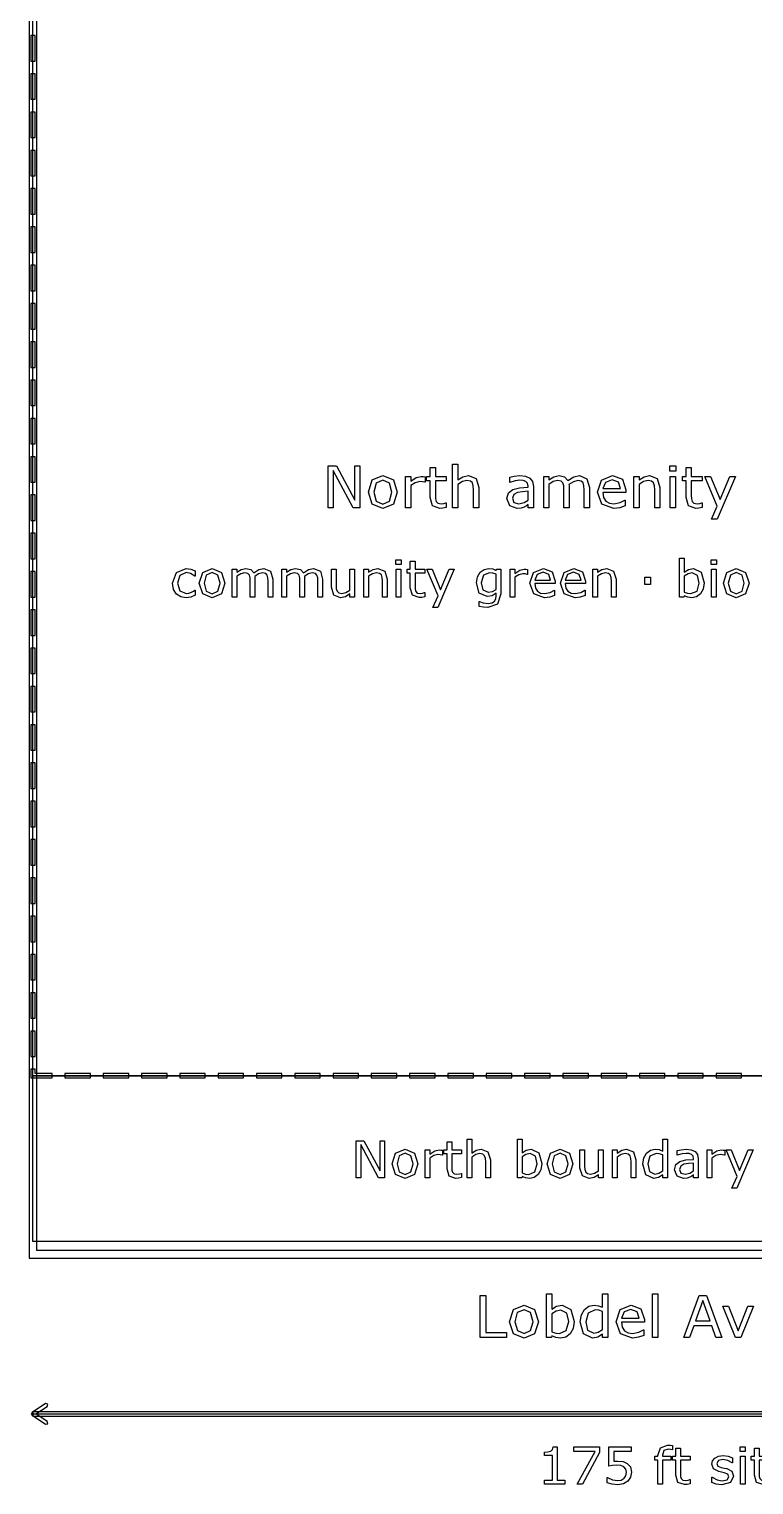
# Model space of a CAD drawing. Extents: x -17 to 192, y 167 to 459.
# Drawn here: x 4.6 to 34.6, y 314 to 374.4 of the extents above; entities that cross this region are included whole.
import ezdxf

# ---------------------------------------------------------------- set-up
doc = ezdxf.new("R2010")
doc.units = 0
doc.header["$MEASUREMENT"] = 0
doc.layers.add('Layer 1', color=7, linetype='Continuous')

msp = doc.modelspace()

# ---------------------------------------------------------------- linework, layer by layer
at = {"layer": 'Layer 1', "color": 7}
for points in [[(4.603848, 443.071168), (4.603848, 323.426942), (64.187733, 323.426942), (64.187733, 443.071168), (4.603848, 443.071168)], [(4.92114, 442.753876), (63.870439, 442.753876), (63.870439, 323.744236), (4.92114, 323.744236), (4.92114, 442.753876)], [(4.762494, 375.179274), (64.029086, 375.179274), (64.029086, 330.993913), (4.762494, 330.993913), (4.762494, 375.179274)], [(20.025626, 352.185358), (19.806518, 352.185358), (19.806518, 352.386896), (20.025626, 352.386896), (20.025626, 352.185358)], [(4.669993, 331.258496), (4.669993, 330.901412), (5.556243, 330.901412), (5.556243, 331.086414), (4.854995, 331.086414), (4.854995, 331.258496), (4.669993, 331.258496)]]:
    msp.add_lwpolyline(points, close=True, dxfattribs=at)
for points in [[(4.669993, 374.120942), (4.669993, 373.06261), (4.854995, 373.06261), (4.854995, 374.120942), (4.669993, 374.120942)], [(4.669993, 372.533444), (4.669993, 371.475112), (4.854995, 371.475112), (4.854995, 372.533444), (4.669993, 372.533444)], [(4.669993, 370.945946), (4.669993, 369.887614), (4.854995, 369.887614), (4.854995, 370.945946), (4.669993, 370.945946)], [(4.669993, 369.358448), (4.669993, 368.300116), (4.854995, 368.300116), (4.854995, 369.358448), (4.669993, 369.358448)], [(4.669993, 367.77095), (4.669993, 366.712618), (4.854995, 366.712618), (4.854995, 367.77095), (4.669993, 367.77095)], [(4.669993, 366.183452), (4.669993, 365.12512), (4.854995, 365.12512), (4.854995, 366.183452), (4.669993, 366.183452)], [(4.669993, 364.595954), (4.669993, 363.537622), (4.854995, 363.537622), (4.854995, 364.595954), (4.669993, 364.595954)], [(4.669993, 363.008456), (4.669993, 361.950124), (4.854995, 361.950124), (4.854995, 363.008456), (4.669993, 363.008456)], [(4.669993, 361.420958), (4.669993, 360.362626), (4.854995, 360.362626), (4.854995, 361.420958), (4.669993, 361.420958)], [(4.669993, 359.83346), (4.669993, 358.775128), (4.854995, 358.775128), (4.854995, 359.83346), (4.669993, 359.83346)], [(4.669993, 358.245962), (4.669993, 357.18763), (4.854995, 357.18763), (4.854995, 358.245962), (4.669993, 358.245962)], [(4.669993, 356.658464), (4.669993, 355.600132), (4.854995, 355.600132), (4.854995, 356.658464), (4.669993, 356.658464)], [(18.311908, 354.5418), (18.027042, 354.5418), (17.206163, 356.090542), (17.206163, 354.5418), (16.99106, 354.5418), (16.99106, 356.273088), (17.348015, 356.273088), (18.096805, 354.859223), (18.096805, 356.273088), (18.311908, 356.273088), (18.311908, 354.5418)], [(21.890755, 354.553428), (21.75588, 354.526684), (21.626818, 354.516207), (21.324511, 354.623178), (21.221029, 354.966178), (21.221029, 355.656835), (21.073364, 355.656835), (21.073364, 355.840543), (21.221029, 355.840543), (21.221029, 356.213777), (21.43962, 356.213777), (21.43962, 355.840543), (21.890755, 355.840543), (21.890755, 355.656835), (21.43962, 355.656835), (21.43962, 355.06501), (21.444272, 354.904554), (21.476828, 354.797586), (21.546591, 354.728985), (21.683792, 354.708056), (21.795413, 354.723164), (21.879128, 354.749905), (21.890757, 354.749905), (21.890755, 354.553428)], [(23.240671, 354.5418), (23.02208, 354.5418), (23.02208, 355.281288), (23.011616, 355.448719), (22.973246, 355.571967), (22.88953, 355.644058), (22.747678, 355.668479), (22.560481, 355.624296), (22.373283, 355.511513), (22.373283, 354.5418), (22.154692, 354.5418), (22.154692, 356.350989), (22.373283, 356.350989), (22.373283, 355.696379), (22.584898, 355.82893), (22.809302, 355.8766), (23.130213, 355.749865), (23.240671, 355.384772), (23.240671, 354.5418)], [(31.40528, 356.057985), (31.158784, 356.057985), (31.158784, 356.284714), (31.40528, 356.284714), (31.40528, 356.057985)], [(32.498235, 354.553415), (32.363359, 354.526671), (32.234298, 354.516194), (31.93199, 354.623165), (31.828509, 354.966165), (31.828509, 355.656822), (31.680843, 355.656822), (31.680843, 355.840529), (31.828509, 355.840529), (31.828509, 356.213763), (32.0471, 356.213763), (32.0471, 355.840529), (32.498235, 355.840529), (32.498235, 355.656822), (32.0471, 355.656822), (32.0471, 355.064997), (32.051757, 354.904541), (32.084311, 354.797572), (32.154073, 354.728971), (32.291276, 354.708043), (32.402895, 354.72315), (32.486612, 354.749892), (32.498227, 354.749892), (32.498235, 354.553415)], [(19.861812, 355.190597), (19.699031, 354.689466), (19.263012, 354.505756), (18.824667, 354.689466), (18.663049, 355.190597), (18.824667, 355.691728), (19.263012, 355.8766), (19.699031, 355.691728), (19.861812, 355.190597), (19.861812, 355.190597)], [(19.636244, 355.190597), (19.537413, 355.564993), (19.263012, 355.688241), (18.986285, 355.564993), (18.888617, 355.190597), (18.987448, 354.819689), (19.263012, 354.694115), (19.536251, 354.818527), (19.636244, 355.190597), (19.636244, 355.190597)], [(21.010577, 355.602198), (20.998952, 355.602198), (20.903609, 355.61847), (20.795476, 355.624291), (20.600139, 355.578944), (20.418755, 355.463835), (20.418755, 354.5418), (20.200164, 354.5418), (20.200164, 355.840556), (20.418755, 355.840556), (20.418755, 355.648707), (20.64781, 355.796373), (20.851286, 355.840556), (20.933839, 355.837063), (21.010579, 355.826586), (21.010577, 355.602198)], [(25.507972, 354.5418), (25.290543, 354.5418), (25.290543, 354.680164), (25.211479, 354.624353), (25.116136, 354.568541), (24.990562, 354.524359), (24.824293, 354.505759), (24.526637, 354.62203), (24.404552, 354.918524), (24.467339, 355.156881), (24.648723, 355.301058), (24.933589, 355.371985), (25.290543, 355.399888), (25.290543, 355.433609), (25.263801, 355.556857), (25.189387, 355.633594), (25.077766, 355.669641), (24.941728, 355.678927), (24.749879, 355.655671), (24.531288, 355.590559), (24.519663, 355.590559), (24.519663, 355.812637), (24.704535, 355.851007), (24.942892, 355.871935), (25.181249, 355.848679), (25.357982, 355.771939), (25.469603, 355.633575), (25.507973, 355.423123), (25.507972, 354.5418)], [(27.824107, 354.5418), (27.605516, 354.5418), (27.605516, 355.281288), (27.597367, 355.442906), (27.565971, 355.567318), (27.489232, 355.642894), (27.345055, 355.668479), (27.161347, 355.621971), (26.977637, 355.5057), (26.983458, 355.442911), (26.985839, 355.373149), (26.985839, 354.5418), (26.767248, 354.5418), (26.767248, 355.281288), (26.759099, 355.44407), (26.727706, 355.56848), (26.650967, 355.642894), (26.50679, 355.668479), (26.326568, 355.624296), (26.147509, 355.511513), (26.147509, 354.5418), (25.928918, 354.5418), (25.928918, 355.840556), (26.147509, 355.840556), (26.147509, 355.696379), (26.350985, 355.82893), (26.568414, 355.8766), (26.792818, 355.820789), (26.931181, 355.666148), (27.173026, 355.826604), (27.406732, 355.8766), (27.721829, 355.746375), (27.824149, 355.384772), (27.824107, 354.5418)], [(29.332153, 355.168505), (28.375236, 355.168505), (28.41128, 354.959217), (28.510109, 354.813876), (28.653124, 354.730159), (28.836835, 354.702256), (29.103095, 354.754578), (29.294945, 354.859223), (29.30656, 354.859223), (29.30656, 354.620865), (29.080992, 354.542962), (28.839147, 354.511569), (28.334527, 354.685977), (28.153142, 355.18362), (28.326388, 355.689402), (28.784498, 355.8766), (29.189125, 355.723121), (29.33214, 355.287101), (29.332153, 355.168505)], [(29.119375, 355.335935), (29.032171, 355.602198), (28.772885, 355.696379), (28.492668, 355.592898), (28.375236, 355.335935), (29.119375, 355.335935)], [(30.749506, 354.5418), (30.530915, 354.5418), (30.530915, 355.281288), (30.520464, 355.448719), (30.482094, 355.571967), (30.398377, 355.644058), (30.256527, 355.668479), (30.069329, 355.624296), (29.882131, 355.511513), (29.882131, 354.5418), (29.66354, 354.5418), (29.66354, 355.840556), (29.882131, 355.840556), (29.882131, 355.696379), (30.093745, 355.82893), (30.318151, 355.8766), (30.639061, 355.749865), (30.749519, 355.384772), (30.749506, 354.5418)], [(31.391326, 354.5418), (31.172735, 354.5418), (31.172735, 355.840556), (31.391326, 355.840556), (31.391326, 354.5418)], [(33.873731, 355.840543), (33.115637, 354.062746), (32.881931, 354.062746), (33.123775, 354.604572), (32.606368, 355.840543), (32.843561, 355.840543), (33.242375, 354.877812), (33.644673, 355.840543), (33.873731, 355.840543)], [(4.669993, 355.070966), (4.669993, 354.012634), (4.854995, 354.012634), (4.854995, 355.070966), (4.669993, 355.070966)], [(25.290543, 354.861549), (25.290543, 355.223154), (25.054512, 355.205718), (24.840571, 355.172), (24.688255, 355.088283), (24.630119, 354.933642), (24.697557, 354.765047), (24.903358, 354.709236), (25.11381, 354.753419), (25.290543, 354.861554), (25.290543, 354.861549)], [(4.669993, 353.483468), (4.669993, 352.425136), (4.854995, 352.425136), (4.854995, 353.483468), (4.669993, 353.483468)], [(4.669993, 351.89597), (4.669993, 350.837638), (4.854995, 350.837638), (4.854995, 351.89597), (4.669993, 351.89597)], [(11.486623, 350.909986), (11.301622, 350.837638), (11.11662, 350.811788), (10.887177, 350.847962), (10.708377, 350.959584), (10.591588, 351.147687), (10.550247, 351.413302), (10.705276, 351.857719), (11.11662, 352.018948), (11.310923, 351.991045), (11.486623, 351.92283), (11.486623, 351.706825), (11.476288, 351.706825), (11.29232, 351.813277), (11.108352, 351.850486), (10.84687, 351.738863), (10.751785, 351.413302), (10.844802, 351.091876), (11.108352, 350.980254), (11.228241, 350.995758), (11.337795, 351.036065), (11.417377, 351.081541), (11.476288, 351.123914), (11.486622, 351.123914), (11.486623, 350.909986)], [(12.719621, 351.414347), (12.574927, 350.968895), (12.187354, 350.8056), (11.797715, 350.968895), (11.654054, 351.414347), (11.797715, 351.859796), (12.187354, 352.024129), (12.574927, 351.859796), (12.719621, 351.414347), (12.719621, 351.414347)], [(14.705027, 350.837638), (14.510724, 350.837638), (14.510724, 351.494963), (14.50349, 351.638621), (14.475585, 351.749208), (14.407372, 351.816389), (14.279215, 351.839116), (14.115917, 351.797775), (13.95262, 351.694421), (13.957788, 351.63861), (13.959851, 351.5766), (13.959851, 350.837638), (13.765548, 350.837638), (13.765548, 351.494963), (13.758314, 351.639655), (13.730409, 351.750243), (13.662196, 351.816389), (13.534039, 351.839116), (13.373842, 351.799842), (13.214679, 351.699589), (13.214679, 350.837638), (13.020376, 350.837638), (13.020376, 351.992088), (13.214679, 351.992088), (13.214679, 351.863932), (13.395546, 351.981753), (13.588816, 352.024129), (13.788287, 351.974519), (13.911276, 351.837058), (14.12625, 351.979687), (14.333989, 352.024129), (14.614075, 351.908374), (14.705025, 351.586945), (14.705027, 350.837638)], [(16.763814, 350.837638), (16.56951, 350.837638), (16.56951, 351.494963), (16.562277, 351.638621), (16.534371, 351.749208), (16.466159, 351.816389), (16.338001, 351.839116), (16.174704, 351.797775), (16.011407, 351.694421), (16.016574, 351.63861), (16.018638, 351.5766), (16.018638, 350.837638), (15.824335, 350.837638), (15.824335, 351.494963), (15.817101, 351.639655), (15.789196, 351.750243), (15.720983, 351.816389), (15.592826, 351.839116), (15.432629, 351.799842), (15.273465, 351.699589), (15.273465, 350.837638), (15.079162, 350.837638), (15.079162, 351.992088), (15.273465, 351.992088), (15.273465, 351.863932), (15.454333, 351.981753), (15.647602, 352.024129), (15.847073, 351.974519), (15.970063, 351.837058), (16.185037, 351.979687), (16.392776, 352.024129), (16.672862, 351.908374), (16.763812, 351.586945), (16.763814, 350.837638)], [(18.094997, 350.837638), (17.900694, 350.837638), (17.900694, 350.965797), (17.712591, 350.846941), (17.514154, 350.8056), (17.230968, 350.916187), (17.129682, 351.242781), (17.129682, 351.992088), (17.323985, 351.992088), (17.323985, 351.334766), (17.332253, 351.183869), (17.367393, 351.077416), (17.43974, 351.011271), (17.568931, 350.990607), (17.733262, 351.029879), (17.900694, 351.130132), (17.900694, 351.992093), (18.094997, 351.992093), (18.094997, 350.837638)], [(19.442716, 350.837638), (19.248413, 350.837638), (19.248413, 351.494963), (19.239111, 351.643791), (19.205004, 351.753344), (19.13059, 351.817423), (19.0045, 351.839119), (18.838102, 351.799844), (18.671704, 351.699591), (18.671704, 350.837638), (18.477401, 350.837638), (18.477401, 351.992088), (18.671704, 351.992088), (18.671704, 351.863932), (18.859806, 351.981753), (19.059277, 352.024129), (19.34453, 351.911472), (19.442715, 351.586945), (19.442716, 350.837638)], [(20.013223, 350.837638), (19.81892, 350.837638), (19.81892, 351.992088), (20.013223, 351.992088), (20.013223, 350.837638)], [(20.997142, 350.847983), (20.877252, 350.824224), (20.762531, 350.81491), (20.493814, 350.909996), (20.40183, 351.214886), (20.40183, 351.8288), (20.270572, 351.8288), (20.270572, 351.992098), (20.40183, 351.992098), (20.40183, 352.323862), (20.596133, 352.323862), (20.596133, 351.992098), (20.997142, 351.992098), (20.997142, 351.8288), (20.596133, 351.8288), (20.596133, 351.302735), (20.600268, 351.160109), (20.629207, 351.065026), (20.691219, 351.004047), (20.813175, 350.985447), (20.912393, 350.998888), (20.986807, 351.022648), (20.997142, 351.022648), (20.997142, 350.847983)], [(22.219804, 351.992098), (21.545945, 350.411837), (21.338205, 350.411837), (21.553179, 350.89346), (21.093259, 351.992098), (21.304099, 351.992098), (21.658599, 351.136339), (22.016199, 351.992098), (22.219804, 351.992098)], [(24.154568, 350.968906), (24.021242, 350.537926), (23.610932, 350.400468), (23.431098, 350.413908), (23.259533, 350.450082), (23.259533, 350.648519), (23.269867, 350.648519), (23.420762, 350.603043), (23.627468, 350.575137), (23.791799, 350.598923), (23.893084, 350.665069), (23.944762, 350.76219), (23.960263, 350.889314), (23.960263, 350.994734), (23.791798, 350.889314), (23.588194, 350.855209), (23.259532, 351.004037), (23.138609, 351.425716), (23.17995, 351.682031), (23.294672, 351.869099), (23.457969, 351.982788), (23.649171, 352.024129), (23.816603, 352.003465), (23.960263, 351.942486), (23.972664, 351.992096), (24.154565, 351.992096), (24.154568, 350.968906)], [(25.257341, 351.780226), (25.247006, 351.780226), (25.162257, 351.794698), (25.066139, 351.799858), (24.892507, 351.759551), (24.731276, 351.657231), (24.731276, 350.837638), (24.536973, 350.837638), (24.536973, 351.992088), (24.731276, 351.992088), (24.731276, 351.821556), (24.934881, 351.952813), (25.115748, 351.992088), (25.189129, 351.988992), (25.257342, 351.979705), (25.257341, 351.780226)], [(26.406624, 351.39472), (25.556031, 351.39472), (25.58807, 351.208684), (25.67592, 351.079493), (25.803044, 351.005079), (25.966341, 350.980288), (26.203019, 351.026796), (26.373551, 351.119816), (26.383885, 351.119816), (26.383885, 350.907943), (26.183381, 350.838696), (25.968407, 350.810791), (25.519856, 350.965821), (25.358626, 351.408169), (25.512622, 351.857754), (25.919832, 352.024153), (26.279499, 351.887726), (26.406623, 351.500154), (26.406624, 351.39472)], [(27.667526, 351.39472), (26.816934, 351.39472), (26.848973, 351.208684), (26.936822, 351.079493), (27.063946, 351.005079), (27.227244, 350.980288), (27.463922, 351.026796), (27.634453, 351.119816), (27.644799, 351.119816), (27.644799, 350.907943), (27.444292, 350.838696), (27.229319, 350.810791), (26.780768, 350.965821), (26.61954, 351.408169), (26.773535, 351.857754), (27.180744, 352.024153), (27.54041, 351.887726), (27.667534, 351.500154), (27.667526, 351.39472)], [(28.927396, 350.837638), (28.733095, 350.837638), (28.733095, 351.494963), (28.723781, 351.643791), (28.689674, 351.753344), (28.61526, 351.817423), (28.48917, 351.839119), (28.322774, 351.799844), (28.156375, 351.699591), (28.156375, 350.837638), (27.962071, 350.837638), (27.962071, 351.992088), (28.156375, 351.992088), (28.156375, 351.863932), (28.344478, 351.981753), (28.543947, 352.024129), (28.829202, 351.911472), (28.927386, 351.586945), (28.927396, 350.837638)], [(32.575747, 351.423647), (32.534406, 351.163199), (32.424853, 350.968895), (32.263624, 350.845906), (32.070354, 350.8056), (31.898788, 350.829359), (31.754095, 350.891372), (31.741692, 350.837638), (31.559791, 350.837638), (31.559791, 352.445808), (31.754095, 352.445808), (31.754095, 351.871165), (31.927728, 351.980719), (32.134433, 352.024129), (32.456894, 351.867033), (32.575747, 351.423647), (32.575747, 351.423647)], [(33.087345, 352.185366), (32.868236, 352.185366), (32.868236, 352.386904), (33.087345, 352.386904), (33.087345, 352.185366)], [(33.074941, 350.837638), (32.88064, 350.837638), (32.88064, 351.992088), (33.074941, 351.992088), (33.074941, 350.837638)], [(34.443333, 351.414347), (34.298638, 350.968895), (33.911066, 350.8056), (33.521425, 350.968895), (33.377765, 351.414347), (33.521425, 351.859796), (33.911066, 352.024129), (34.298638, 351.859796), (34.443333, 351.414347), (34.443333, 351.414347)], [(12.519117, 351.414347), (12.431267, 351.747142), (12.187354, 351.856695), (11.941375, 351.747142), (11.854559, 351.414347), (11.942409, 351.08465), (12.187354, 350.97303), (12.430233, 351.083618), (12.519117, 351.414347), (12.519117, 351.414347)], [(23.960264, 351.154942), (23.960264, 351.784361), (23.815571, 351.83397), (23.683279, 351.849475), (23.431098, 351.741988), (23.339114, 351.429862), (23.407327, 351.135307), (23.63367, 351.035054), (23.803168, 351.067095), (23.960264, 351.154944), (23.960264, 351.154942)], [(26.217488, 351.543548), (26.139974, 351.780226), (25.909497, 351.863942), (25.660417, 351.771957), (25.556031, 351.543548), (26.217488, 351.543548)], [(27.478392, 351.543548), (27.400877, 351.780226), (27.170401, 351.863942), (26.92132, 351.771957), (26.816934, 351.543548), (27.478392, 351.543548)], [(30.362966, 351.365769), (30.115954, 351.365769), (30.115954, 351.658258), (30.362966, 351.658258), (30.362966, 351.365769)], [(32.375244, 351.418488), (32.307032, 351.731648), (32.086891, 351.839135), (31.915324, 351.801927), (31.754095, 351.707875), (31.754095, 351.046418), (31.895687, 350.994742), (32.031079, 350.980269), (32.283261, 351.08569), (32.375244, 351.418485), (32.375244, 351.418488)], [(34.242827, 351.414347), (34.154977, 351.747142), (33.911066, 351.856695), (33.665086, 351.747142), (33.578271, 351.414347), (33.66612, 351.08465), (33.911066, 350.97303), (34.153945, 351.083618), (34.242827, 351.414347), (34.242827, 351.414347)], [(4.669993, 350.308472), (4.669993, 349.25014), (4.854995, 349.25014), (4.854995, 350.308472), (4.669993, 350.308472)], [(4.669993, 348.720974), (4.669993, 347.662642), (4.854995, 347.662642), (4.854995, 348.720974), (4.669993, 348.720974)], [(4.669993, 347.133476), (4.669993, 346.075144), (4.854995, 346.075144), (4.854995, 347.133476), (4.669993, 347.133476)], [(4.669993, 345.545978), (4.669993, 344.487646), (4.854995, 344.487646), (4.854995, 345.545978), (4.669993, 345.545978)], [(4.669993, 343.95848), (4.669993, 342.900148), (4.854995, 342.900148), (4.854995, 343.95848), (4.669993, 343.95848)], [(4.669993, 342.370982), (4.669993, 341.31265), (4.854995, 341.31265), (4.854995, 342.370982), (4.669993, 342.370982)], [(4.669993, 340.783484), (4.669993, 339.725152), (4.854995, 339.725152), (4.854995, 340.783484), (4.669993, 340.783484)], [(4.669993, 339.195986), (4.669993, 338.137654), (4.854995, 338.137654), (4.854995, 339.195986), (4.669993, 339.195986)], [(4.669993, 337.608488), (4.669993, 336.550156), (4.854995, 336.550156), (4.854995, 337.608488), (4.669993, 337.608488)], [(4.669993, 336.02099), (4.669993, 334.962658), (4.854995, 334.962658), (4.854995, 336.02099), (4.669993, 336.02099)], [(4.669993, 334.433492), (4.669993, 333.37516), (4.854995, 333.37516), (4.854995, 334.433492), (4.669993, 334.433492)], [(4.669993, 332.845994), (4.669993, 331.787662), (4.854995, 331.787662), (4.854995, 332.845994), (4.669993, 332.845994)], [(4.762494, 330.993913), (64.029086, 330.993913), (64.029086, 324.114755), (4.762494, 324.114755), (4.762494, 330.993913)], [(6.085409, 331.086414), (6.085409, 330.901412), (7.143741, 330.901412), (7.143741, 331.086414), (6.085409, 331.086414)], [(7.672907, 331.086414), (7.672907, 330.901412), (8.731239, 330.901412), (8.731239, 331.086414), (7.672907, 331.086414)], [(9.260405, 331.086414), (9.260405, 330.901412), (10.318737, 330.901412), (10.318737, 331.086414), (9.260405, 331.086414)], [(10.847903, 331.086414), (10.847903, 330.901412), (11.906235, 330.901412), (11.906235, 331.086414), (10.847903, 331.086414)], [(12.435401, 331.086414), (12.435401, 330.901412), (13.493733, 330.901412), (13.493733, 331.086414), (12.435401, 331.086414)], [(14.022899, 331.086414), (14.022899, 330.901412), (15.081231, 330.901412), (15.081231, 331.086414), (14.022899, 331.086414)], [(15.610397, 331.086414), (15.610397, 330.901412), (16.668729, 330.901412), (16.668729, 331.086414), (15.610397, 331.086414)], [(17.197895, 331.086414), (17.197895, 330.901412), (18.256227, 330.901412), (18.256227, 331.086414), (17.197895, 331.086414)], [(18.785393, 331.086414), (18.785393, 330.901412), (19.843725, 330.901412), (19.843725, 331.086414), (18.785393, 331.086414)], [(20.372891, 331.086414), (20.372891, 330.901412), (21.431223, 330.901412), (21.431223, 331.086414), (20.372891, 331.086414)], [(21.960389, 331.086414), (21.960389, 330.901412), (23.018721, 330.901412), (23.018721, 331.086414), (21.960389, 331.086414)], [(23.547887, 331.086414), (23.547887, 330.901412), (24.606219, 330.901412), (24.606219, 331.086414), (23.547887, 331.086414)], [(25.135385, 331.086414), (25.135385, 330.901412), (26.193717, 330.901412), (26.193717, 331.086414), (25.135385, 331.086414)], [(26.722883, 331.086414), (26.722883, 330.901412), (27.781215, 330.901412), (27.781215, 331.086414), (26.722883, 331.086414)], [(28.310381, 331.086414), (28.310381, 330.901412), (29.368713, 330.901412), (29.368713, 331.086414), (28.310381, 331.086414)], [(29.897879, 331.086414), (29.897879, 330.901412), (30.956211, 330.901412), (30.956211, 331.086414), (29.897879, 331.086414)], [(31.485377, 331.086414), (31.485377, 330.901412), (32.543709, 330.901412), (32.543709, 331.086414), (31.485377, 331.086414)], [(33.072875, 331.086414), (33.072875, 330.901412), (34.131207, 330.901412), (34.131207, 331.086414), (33.072875, 331.086414)], [(23.719452, 326.760585), (23.525149, 326.760585), (23.525149, 327.41791), (23.515847, 327.566738), (23.48174, 327.676291), (23.407326, 327.74037), (23.281236, 327.762066), (23.114838, 327.722791), (22.94844, 327.622538), (22.94844, 326.760585), (22.754138, 326.760585), (22.754138, 328.368755), (22.948441, 328.368755), (22.948441, 327.786879), (23.136543, 327.9047), (23.336014, 327.947076), (23.621268, 327.834419), (23.719452, 327.509892), (23.719452, 326.760585)], [(25.853687, 327.346594), (25.812345, 327.086146), (25.702791, 326.891842), (25.541561, 326.768853), (25.348292, 326.728547), (25.176726, 326.752306), (25.032032, 326.814319), (25.01963, 326.760585), (24.837729, 326.760585), (24.837729, 328.368755), (25.032032, 328.368755), (25.032032, 327.794112), (25.205665, 327.903666), (25.41237, 327.947076), (25.734831, 327.78998), (25.853687, 327.346594), (25.853687, 327.346594)], [(31.056464, 326.760585), (30.86216, 326.760585), (30.86216, 326.881507), (30.687495, 326.768853), (30.49009, 326.728547), (30.161427, 326.887709), (30.040505, 327.329026), (30.081846, 327.590508), (30.195535, 327.785844), (30.358833, 327.905735), (30.553135, 327.947076), (30.714366, 327.927444), (30.86216, 327.868532), (30.86216, 328.36876), (31.056464, 328.36876), (31.056464, 326.760585)], [(19.33833, 326.760585), (19.085116, 326.760585), (18.355446, 328.137245), (18.355446, 326.760585), (18.164243, 326.760585), (18.164243, 328.299508), (18.481536, 328.299508), (19.147127, 327.042739), (19.147127, 328.299508), (19.33833, 328.299508), (19.33833, 326.760585)], [(20.716022, 327.337294), (20.571328, 326.891842), (20.183755, 326.728547), (19.794116, 326.891842), (19.650455, 327.337294), (19.794116, 327.782743), (20.183755, 327.947076), (20.571328, 327.782743), (20.716022, 327.337294), (20.716022, 327.337294)], [(20.515518, 327.337294), (20.427668, 327.670089), (20.183755, 327.779642), (19.937776, 327.670089), (19.85096, 327.337294), (19.93881, 327.007597), (20.183755, 326.895977), (20.426634, 327.006565), (20.515518, 327.337294), (20.515518, 327.337294)], [(21.737147, 327.703162), (21.726812, 327.703162), (21.642063, 327.717635), (21.545945, 327.722794), (21.372313, 327.682487), (21.211083, 327.580168), (21.211083, 326.760585), (21.016779, 326.760585), (21.016779, 327.915035), (21.211083, 327.915035), (21.211083, 327.744503), (21.414687, 327.87576), (21.595555, 327.915035), (21.668935, 327.911939), (21.737148, 327.902652), (21.737147, 327.703162)], [(22.519527, 326.77092), (22.399638, 326.74716), (22.284916, 326.737847), (22.016199, 326.832933), (21.924215, 327.137822), (21.924215, 327.751737), (21.792957, 327.751737), (21.792957, 327.915035), (21.924215, 327.915035), (21.924215, 328.246798), (22.118519, 328.246798), (22.118519, 327.915035), (22.519527, 327.915035), (22.519527, 327.751737), (22.118519, 327.751737), (22.118519, 327.225672), (22.122654, 327.083046), (22.151593, 326.987962), (22.213604, 326.926984), (22.335561, 326.908384), (22.434779, 326.921825), (22.509193, 326.945584), (22.519528, 326.945584), (22.519527, 326.77092)], [(25.653182, 327.341435), (25.584969, 327.654595), (25.364828, 327.762082), (25.193263, 327.724874), (25.032032, 327.630822), (25.032032, 326.969365), (25.173625, 326.917689), (25.309018, 326.903216), (25.561198, 327.008637), (25.653182, 327.341432), (25.653182, 327.341435)], [(27.140429, 327.337307), (26.995734, 326.891855), (26.608162, 326.72856), (26.218522, 326.891855), (26.074861, 327.337307), (26.218522, 327.782756), (26.608162, 327.947089), (26.995734, 327.782756), (27.140429, 327.337307), (27.140429, 327.337307)], [(26.939923, 327.337307), (26.852074, 327.670102), (26.608162, 327.779656), (26.362182, 327.670102), (26.275366, 327.337307), (26.363215, 327.00761), (26.608162, 326.895991), (26.851042, 327.006578), (26.939923, 327.337307), (26.939923, 327.337307)], [(28.39823, 326.760585), (28.203929, 326.760585), (28.203929, 326.888744), (28.015826, 326.769888), (27.817389, 326.728547), (27.534203, 326.839134), (27.432915, 327.165728), (27.432915, 327.915035), (27.62722, 327.915035), (27.62722, 327.257713), (27.635475, 327.106816), (27.670614, 327.000363), (27.742962, 326.934218), (27.872152, 326.913554), (28.036482, 326.952826), (28.203915, 327.053079), (28.203915, 327.91504), (28.398217, 327.91504), (28.39823, 326.760585)], [(29.74595, 326.760585), (29.551648, 326.760585), (29.551648, 327.41791), (29.542335, 327.566738), (29.508228, 327.676291), (29.433814, 327.74037), (29.307724, 327.762066), (29.141328, 327.722791), (28.974929, 327.622538), (28.974929, 326.760585), (28.780624, 326.760585), (28.780624, 327.915035), (28.974929, 327.915035), (28.974929, 327.786879), (29.163031, 327.9047), (29.362501, 327.947076), (29.647755, 327.834419), (29.74594, 327.509892), (29.74595, 326.760585)], [(30.86216, 327.044805), (30.86216, 327.707297), (30.7216, 327.755872), (30.586208, 327.769313), (30.331962, 327.655624), (30.241011, 327.333164), (30.31129, 327.020006), (30.536598, 326.913554), (30.704032, 326.949725), (30.86216, 327.044811), (30.86216, 327.044805)], [(32.335969, 326.760585), (32.142702, 326.760585), (32.142702, 326.883574), (32.072421, 326.833964), (31.987672, 326.784355), (31.87605, 326.745083), (31.728256, 326.728547), (31.463673, 326.831898), (31.355152, 327.095449), (31.410963, 327.307322), (31.572195, 327.435478), (31.825408, 327.498523), (32.142702, 327.523314), (32.142702, 327.553286), (32.118942, 327.662842), (32.052796, 327.731054), (31.953578, 327.763093), (31.832655, 327.771348), (31.662124, 327.750684), (31.467819, 327.692806), (31.457474, 327.692806), (31.457474, 327.890209), (31.621807, 327.924316), (31.833679, 327.942916), (32.045552, 327.922253), (32.202648, 327.854038), (32.301867, 327.731049), (32.335972, 327.543981), (32.335969, 326.760585)], [(33.430475, 327.703162), (33.42013, 327.703162), (33.335381, 327.717635), (33.239263, 327.722794), (33.065631, 327.682487), (32.904399, 327.580168), (32.904399, 326.760585), (32.710097, 326.760585), (32.710097, 327.915035), (32.904399, 327.915035), (32.904399, 327.744503), (33.108004, 327.87576), (33.288873, 327.915035), (33.362252, 327.911939), (33.430464, 327.902652), (33.430475, 327.703162)], [(34.611798, 327.915035), (33.937937, 326.334773), (33.7302, 326.334773), (33.945171, 326.816396), (33.485251, 327.915035), (33.696092, 327.915035), (34.050591, 327.059275), (34.408191, 327.915035), (34.611798, 327.915035)], [(32.142702, 327.044805), (32.142702, 327.366231), (31.932895, 327.350727), (31.742726, 327.320755), (31.607334, 327.246341), (31.555658, 327.108882), (31.615602, 326.95902), (31.798535, 326.90941), (31.985606, 326.948685), (32.142702, 327.044803), (32.142702, 327.044805)], [(24.392925, 320.14601), (23.297644, 320.14601), (23.297644, 321.877298), (23.527862, 321.877298), (23.527862, 320.350649), (24.392925, 320.350649), (24.392925, 320.14601)], [(27.193912, 320.805285), (27.147404, 320.51228), (27.024156, 320.29369), (26.842773, 320.155326), (26.625344, 320.109979), (26.432333, 320.13672), (26.269552, 320.206486), (26.2556, 320.14601), (26.050961, 320.14601), (26.050961, 321.955199), (26.269552, 321.955199), (26.269552, 321.308728), (26.464888, 321.431976), (26.697433, 321.48081), (27.0602, 321.304077), (27.193912, 320.805271), (27.193912, 320.805285)], [(28.588013, 320.14601), (28.36942, 320.14601), (28.36942, 320.282048), (28.172922, 320.155313), (27.950842, 320.109966), (27.581098, 320.289025), (27.44506, 320.785504), (27.491568, 321.079673), (27.619467, 321.299428), (27.803178, 321.434302), (28.021769, 321.48081), (28.203153, 321.458717), (28.36942, 321.392442), (28.36942, 321.955197), (28.588013, 321.955197), (28.588013, 320.14601)], [(30.65765, 320.14601), (30.43906, 320.14601), (30.43906, 321.955199), (30.65765, 321.955199), (30.65765, 320.14601)], [(33.309812, 320.14601), (33.064477, 320.14601), (32.894721, 320.628538), (32.14593, 320.628538), (31.976173, 320.14601), (31.742467, 320.14601), (32.372661, 321.877298), (32.679617, 321.877298), (33.309812, 320.14601)], [(25.71261, 320.794807), (25.549829, 320.293676), (25.11381, 320.109966), (24.675465, 320.293676), (24.513848, 320.794807), (24.675465, 321.295938), (25.11381, 321.48081), (25.549829, 321.295938), (25.71261, 320.794807), (25.71261, 320.794807)], [(25.487043, 320.794807), (25.388212, 321.169203), (25.11381, 321.292451), (24.837083, 321.169203), (24.739415, 320.794807), (24.838246, 320.423899), (25.11381, 320.298325), (25.387049, 320.422737), (25.487043, 320.794807), (25.487043, 320.794807)], [(26.968345, 320.799464), (26.891608, 321.151767), (26.643947, 321.272689), (26.450936, 321.230832), (26.269552, 321.125025), (26.269552, 320.380886), (26.428845, 320.322749), (26.581162, 320.306477), (26.864864, 320.425074), (26.968345, 320.799469), (26.968345, 320.799464)], [(28.36942, 320.465759), (28.36942, 321.21106), (28.211292, 321.265707), (28.058974, 321.280814), (27.772947, 321.152915), (27.670627, 320.790148), (27.749693, 320.437845), (28.003166, 320.318084), (28.191525, 320.35878), (28.36942, 320.465751), (28.36942, 320.465759)], [(30.10536, 320.772715), (29.148442, 320.772715), (29.184487, 320.563427), (29.283319, 320.418086), (29.426331, 320.334369), (29.610042, 320.306466), (29.876305, 320.358788), (30.068151, 320.463433), (30.079767, 320.463433), (30.079767, 320.225075), (29.854199, 320.147172), (29.612354, 320.115779), (29.107734, 320.290187), (28.926351, 320.78783), (29.099595, 321.293612), (29.557707, 321.48081), (29.962331, 321.327331), (30.105346, 320.891311), (30.10536, 320.772715)], [(29.892582, 320.940145), (29.805378, 321.206408), (29.546092, 321.300589), (29.265878, 321.197108), (29.148442, 320.940145), (29.892582, 320.940145)], [(32.823794, 320.8262), (32.520325, 321.676146), (32.215692, 320.8262), (32.823794, 320.8262)], [(34.620193, 321.444766), (34.094647, 320.14601), (33.874892, 320.14601), (33.352833, 321.444766), (33.590026, 321.444766), (33.992327, 320.411109), (34.391139, 321.444766), (34.620193, 321.444766)], [(5.279774, 317.399411), (4.723737, 317.028892), (4.692681, 316.971014), (4.723737, 316.913136), (5.279774, 316.542617), (5.375892, 316.562249), (5.356771, 316.658367), (4.888067, 316.971014), (5.356772, 317.283656), (5.375894, 317.379774), (5.279776, 317.399406), (5.279774, 317.399411)], [(4.762494, 317.063515), (4.762494, 316.878513), (64.029086, 316.878513), (64.029086, 317.063515), (4.762494, 317.063515)], [(4.762494, 316.971014), (64.029086, 316.971014)], [(31.273504, 315.480668), (31.263159, 315.480668), (31.179442, 315.499268), (31.088492, 315.509614), (30.906591, 315.453805), (30.85078, 315.254333), (30.85078, 315.215059), (31.201146, 315.215059), (31.201146, 315.051761), (30.856992, 315.051761), (30.856992, 314.060601), (30.662691, 314.060601), (30.662691, 315.051753), (30.531431, 315.051753), (30.531431, 315.215051), (30.662691, 315.215051), (30.662691, 315.253291), (30.765007, 315.568518), (31.060597, 315.679105), (31.177387, 315.672914), (31.273504, 315.658442), (31.273504, 315.480668)], [(26.800398, 314.060601), (25.967374, 314.060601), (25.967374, 314.217697), (26.287768, 314.217697), (26.287768, 315.249158), (25.967374, 315.249158), (25.967374, 315.389718), (26.106901, 315.400063), (26.219555, 315.432101), (26.293969, 315.497215), (26.326009, 315.604702), (26.486206, 315.604702), (26.486206, 314.217708), (26.800398, 314.217708), (26.800398, 314.060601)], [(28.238033, 315.369046), (27.541437, 314.060601), (27.320261, 314.060601), (28.0613, 315.418655), (27.184869, 315.418655), (27.184869, 315.599524), (28.238033, 315.599524), (28.238033, 315.369046)], [(29.56715, 314.54946), (29.527876, 314.343787), (29.420389, 314.178422), (29.242623, 314.066803), (29.004911, 314.028563), (28.762032, 314.055434), (28.564629, 314.118479), (28.564629, 314.336553), (28.579102, 314.336553), (28.777539, 314.244568), (29.000781, 314.207363), (29.142373, 314.228026), (29.265364, 314.300374), (29.333576, 314.406826), (29.357336, 314.550487), (29.32943, 314.684848), (29.253985, 314.772697), (29.122725, 314.827474), (28.951161, 314.84401), (28.77546, 314.831601), (28.630767, 314.80681), (28.630767, 315.599527), (29.556808, 315.599527), (29.556808, 315.418658), (28.830236, 315.418658), (28.830236, 315.009382), (28.921187, 315.015574), (29.001803, 315.01769), (29.220912, 314.995995), (29.39351, 314.921581), (29.521668, 314.774819), (29.567142, 314.549511), (29.56715, 314.54946)], [(31.99594, 314.070936), (31.87605, 314.047176), (31.761329, 314.037863), (31.492611, 314.132949), (31.400628, 314.437838), (31.400628, 315.051753), (31.269369, 315.051753), (31.269369, 315.215051), (31.400628, 315.215051), (31.400628, 315.546814), (31.59493, 315.546814), (31.59493, 315.215051), (31.99594, 315.215051), (31.99594, 315.051753), (31.59493, 315.051753), (31.59493, 314.525688), (31.599058, 314.383062), (31.627995, 314.287978), (31.690008, 314.227), (31.811965, 314.2084), (31.911184, 314.221841), (31.985598, 314.2456), (31.995943, 314.2456), (31.99594, 314.070936)], [(33.799444, 314.393396), (33.668187, 314.13398), (33.311619, 314.032695), (33.075976, 314.062667), (32.897176, 314.129848), (32.897176, 314.347922), (32.907521, 314.347922), (33.11216, 314.237335), (33.328166, 314.197028), (33.528672, 314.238369), (33.601017, 314.368591), (33.561745, 314.471946), (33.410848, 314.531889), (33.302329, 314.553585), (33.181407, 314.580456), (32.965399, 314.69828), (32.902354, 314.890516), (32.931291, 315.024874), (33.02121, 315.137528), (33.167971, 315.214011), (33.368475, 315.242948), (33.577247, 315.217099), (33.75398, 315.156123), (33.75398, 314.948383), (33.743635, 314.948383), (33.562766, 315.040368), (33.353994, 315.078608), (33.17416, 315.037267), (33.100781, 314.916344), (33.145223, 314.808858), (33.285782, 314.749946), (33.40567, 314.725154), (33.517292, 314.702426), (33.726064, 314.595974), (33.799444, 314.393401), (33.799444, 314.393396)], [(34.286237, 315.408321), (34.067128, 315.408321), (34.067128, 315.609859), (34.286237, 315.609859), (34.286237, 315.408321)], [(34.273833, 314.060601), (34.079531, 314.060601), (34.079531, 315.215051), (34.273833, 315.215051), (34.273833, 314.060601)], [(35.257751, 314.070946), (35.137863, 314.047187), (35.02314, 314.037873), (34.754424, 314.132959), (34.662439, 314.437849), (34.662439, 315.051763), (34.531182, 315.051763), (34.531182, 315.215061), (34.662439, 315.215061), (34.662439, 315.546825), (34.856744, 315.546825), (34.856744, 315.215061), (35.257751, 315.215061), (35.257751, 315.051763), (34.856744, 315.051763), (34.856744, 314.525698), (34.860871, 314.383072), (34.889811, 314.287989), (34.951822, 314.22701), (35.073779, 314.20841), (35.172997, 314.221851), (35.247411, 314.245611), (35.257756, 314.245611), (35.257751, 314.070946)]]:
    msp.add_lwpolyline(points, dxfattribs=at)

doc.saveas('drawing.dxf')
